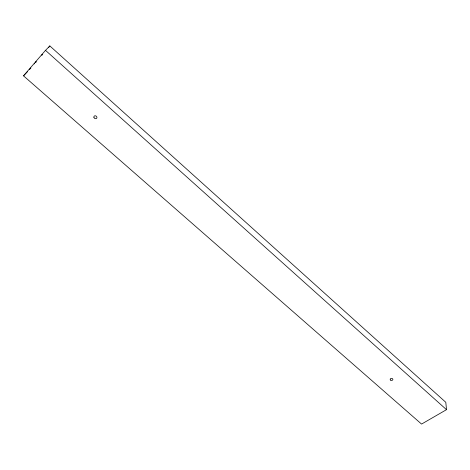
<?xml version="1.0" encoding="UTF-8"?>
<svg xmlns="http://www.w3.org/2000/svg" width="470" height="470" viewBox="0 0 470 470"><rect width="100%" height="100%" fill="white"/><g stroke="black" fill="none" stroke-linecap="round" stroke-linejoin="round"><path stroke-width="0.7" d="M48.669 47.482L49.832 45.925L445.801 402.302L446.5 409.67L421.561 424.075L23.5 75.829L45.502 50.349L49.832 45.925M34.239 63.908L34.616 63.462M35.72 62.334L36.225 61.705L35.679 62.269M41.901 55.031L42.429 54.426M41.918 55.113L42.453 54.526M29.451 69.584L30.891 67.991M23.5 75.829L27.513 71.699M45.502 50.349L446.5 409.67M93.977 117.559A1.616 1.357 35.9 0 0 96.609 118.317A1.616 1.357 35.9 0 0 95.616 115.855A1.616 1.357 35.9 0 0 93.977 117.559M390.494 380.048A1.363 1.016 2.2 0 0 392.808 379.766A1.363 1.016 2.2 0 0 391.275 378.403A1.363 1.016 2.2 0 0 390.494 380.048"/></g></svg>
